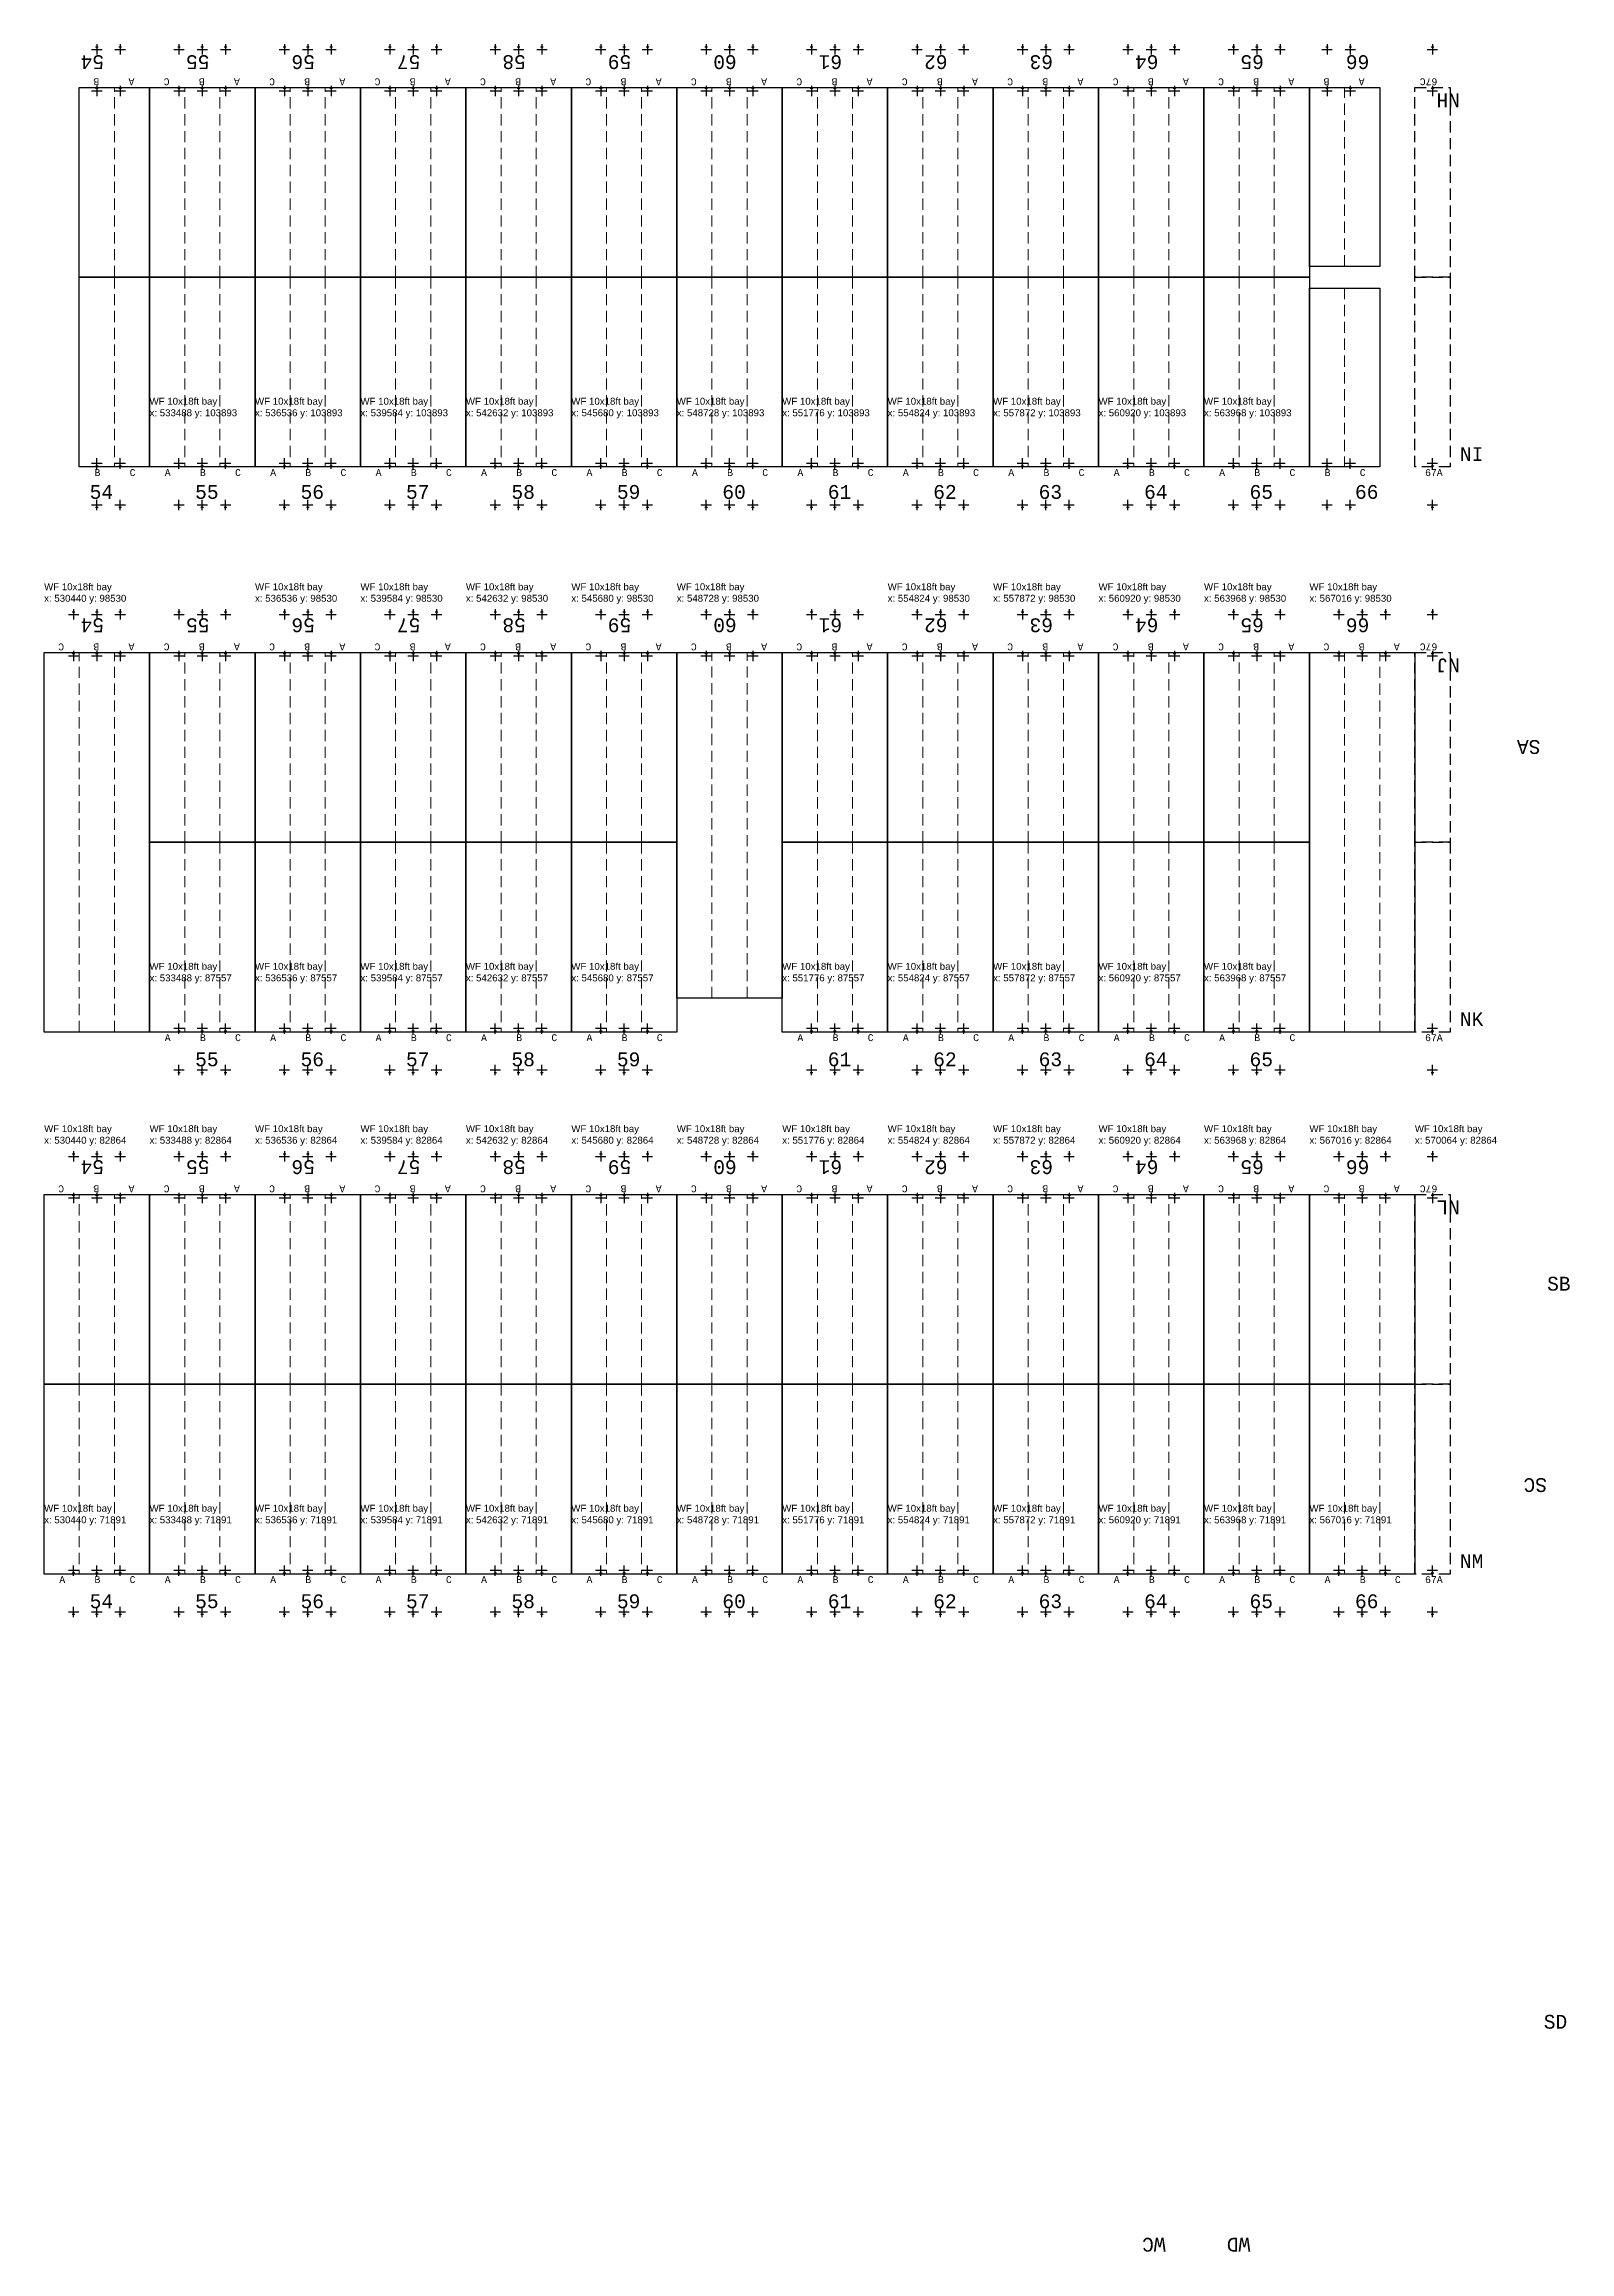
# Model space of a CAD drawing. Header units: millimetres. Extents: x 308165 to 657535, y 5096 to 173229.
# Drawn here: x 530441 to 574544, y 52297 to 116116 of the extents above; entities that cross this region are included whole.
import ezdxf

# ---------------------------------------------------------------- set-up
doc = ezdxf.new("R2010")
doc.units = ezdxf.units.MM
doc.linetypes.add('DASHED', pattern=[0.75, 0.5, -0.25])
for name, color, linetype in [('Bin location transponder', 250, 'Continuous'), ('WF exist equipment', 6, 'Continuous'), ('WF_numbers', 6, 'Continuous')]:
    doc.layers.add(name, color=color, linetype=linetype)
for name, color, linetype, lineweight in [('WF buffer', 1, 'DASHED', 30), ('WF transponder', 3, 'Continuous', 30), ('WF_bay', 5, 'Continuous', 30), ('WF_sketch_stock_areas', 30, 'Continuous', 30)]:
    doc.layers.add(name, color=color, linetype=linetype, lineweight=lineweight)
doc.styles.get("Standard").update_dxf_attribs({"font": 'arial.ttf'})
doc.styles.add('WF_txt', font='consola.ttf')

# ---------------------------------------------------------------- blocks, each defined once
blk = doc.blocks.new('Bin location transponder')
at = {"layer": 'Bin location transponder', "color": 3, "lineweight": 30}
for p, q in [((-600, 0), (600, 0)), ((-150, 300), (150, 300)), ((0, 600), (0, -600))]:
    blk.add_line(p, q, dxfattribs=at)
blk = doc.blocks.new('WF 10x18ft bay')
at = {"layer": 'WF_bay', "linetype": 'DASHED', "lineweight": 5, "ltscale": 650}
for p, q in [((1016, 5486), (1016, 0)), ((2032, 5486), (2032, 0))]:
    blk.add_line(p, q, dxfattribs=at)
at = {"layer": 'WF_bay'}
blk.add_lwpolyline([(0, 5486), (3048, 5486), (3048, 0), (0, 0)], close=True, dxfattribs=at)
at = {"layer": 'WF transponder', "xscale": 0.25, "yscale": 0.25, "zscale": 0.25, "rotation": 180.0000000062352}
for p in [(850, 100), (1524, 100), (2198, 100), (850, -1100), (1524, -1100), (2198, -1100)]:
    blk.add_blockref('Bin location transponder', p, dxfattribs=at)
at = {"layer": 'WF_numbers', "linetype": 'DASHED', "char_height": 200, "attachment_point": 1, "rotation": 0, "style": 'WF_txt'}
for s, insert in [('A', (439, -62, -723)), ('B', (1455, -62, -723)), ('C', (2471, -62, -723))]:
    blk.add_mtext_dynamic_manual_height_columns(s, width=423.53, gutter_width=2118, heights=[0], dxfattribs=dict(at, insert=insert))
blk = doc.blocks.new('WF 10x36ft bay')
at = {"layer": 'WF_bay', "linetype": 'DASHED', "lineweight": 5, "ltscale": 650}
for p, q in [((1016, 10973), (1016, 0)), ((2032, 10973), (2032, 0))]:
    blk.add_line(p, q, dxfattribs=at)
at = {"layer": 'WF_bay'}
blk.add_lwpolyline([(0, 10973), (3048, 10973), (3048, 0), (0, 0)], close=True, dxfattribs=at)
at = {"layer": 'WF transponder', "xscale": 0.25, "yscale": 0.25, "zscale": 0.25, "rotation": 180.0000000062352}
for p in [(850, 100), (1524, 100), (2198, 100), (850, -1100), (1524, -1100), (2198, -1100)]:
    blk.add_blockref('Bin location transponder', p, dxfattribs=at)
at = {"layer": 'WF_numbers', "linetype": 'DASHED', "char_height": 200, "attachment_point": 1, "rotation": 0, "style": 'WF_txt'}
for s, insert in [('A', (439, -62, -723)), ('B', (1455, -62, -723)), ('C', (2471, -62, -723))]:
    blk.add_mtext_dynamic_manual_height_columns(s, width=423.53, gutter_width=2118, heights=[0], dxfattribs=dict(at, insert=insert))
blk = doc.blocks.new('WF 40x216in buffer')
at = {"layer": 'WF buffer', "ltscale": 650}
blk.add_lwpolyline([(0, 5486), (1016, 5486), (1016, 0), (0, 0)], close=True, dxfattribs=at)
at = {"layer": 'WF transponder', "xscale": 0.25, "yscale": 0.25, "zscale": 0.25, "rotation": 180.0000000062352}
for p in [(508, 100), (508, -1100)]:
    blk.add_blockref('Bin location transponder', p, dxfattribs=at)
blk = doc.blocks.new('WF 10x34ft bay')
at = {"layer": 'WF_bay', "linetype": 'DASHED', "lineweight": 5, "ltscale": 650}
for p, q in [((1143863, 971520, -162219), (1143863, 981510, -162219)), ((1144879, 971520, -162219), (1144879, 981510, -162219))]:
    blk.add_line(p, q, dxfattribs=at)
at = {"layer": 'WF_bay', "elevation": -162219}
blk.add_lwpolyline([(1145895, 971520), (1142847, 971520), (1142847, 981510), (1145895, 981510)], close=True, dxfattribs=at)
at = {"layer": 'WF transponder', "xscale": 0.25, "yscale": 0.25, "zscale": 0.25}
for p in [(1143697, 982610, -162219), (1144371, 982610, -162219), (1145045, 982610, -162219), (1143697, 981410, -162219), (1144371, 981410, -162219), (1145045, 981410, -162219)]:
    blk.add_blockref('Bin location transponder', p, dxfattribs=at)
at = {"layer": 'WF_numbers', "linetype": 'DASHED', "char_height": 200, "attachment_point": 1, "rotation": 180, "style": 'WF_txt'}
for s, insert in [('C', (1143424, 981572, -162943)), ('B', (1144440, 981572, -162943)), ('A', (1145456, 981572, -162943))]:
    blk.add_mtext_dynamic_manual_height_columns(s, width=423.53, gutter_width=2118, heights=[0], dxfattribs=dict(at, insert=insert))

msp = doc.modelspace()

# ---------------------------------------------------------------- linework, layer by layer
at = {"layer": 'WF_bay', "linetype": 'DASHED', "lineweight": 5, "ltscale": 650}
for p, q in [((532472, 109380, -162219), (532472, 114866, -162219)), ((568032, 109689, -162219), (568032, 114866, -162219)), ((532472, 109380, -162219), (532472, 103894, -162219)), ((568032, 109067, -162219), (568032, 103893, -162219))]:
    msp.add_line(p, q, dxfattribs=at)
at = {"layer": 'WF_bay', "elevation": -162219}
for points in [[(533488, 109380), (531456, 109380), (531456, 114866), (533488, 114866)], [(569048, 109689), (567016, 109689), (567016, 114866), (569048, 114866)], [(531456, 109380), (533488, 109380), (533488, 103894), (531456, 103894)], [(567016, 109067), (569048, 109067), (569048, 103893), (567016, 103893)]]:
    msp.add_lwpolyline(points, close=True, dxfattribs=at)

# ---------------------------------------------------------------- block references
at = {"layer": 'WF exist equipment', "color": 7, "true_color": 0xffffff}
msp.add_blockref('WF 10x34ft bay', (-594119, -882979), dxfattribs=at)
at = {"layer": 'WF transponder', "xscale": 0.25, "yscale": 0.25, "zscale": 0.25}
for p in [(531964, 115966, -162219), (532638, 115966, -162219), (567524, 115966, -162219), (568198, 115966, -162219), (531964, 114766, -162219), (532638, 114766, -162219), (567524, 114766, -162219), (568198, 114766, -162219)]:
    msp.add_blockref('Bin location transponder', p, dxfattribs=at)
at = {"layer": 'WF transponder', "xscale": 0.25, "yscale": 0.25, "zscale": 0.25, "rotation": 180.0000000062352}
for p in [(531964, 103994, -162219), (532638, 103994, -162219), (567524, 103993, -162219), (568198, 103993, -162219), (531964, 102794, -162219), (532638, 102794, -162219), (567524, 102793, -162219), (568198, 102793, -162219)]:
    msp.add_blockref('Bin location transponder', p, dxfattribs=at)
at = {"layer": 'WF_sketch_stock_areas'}
for name, p, rotation in [('WF 10x18ft bay', (536536, 114866, -162219), 179.9999999999069), ('WF 10x18ft bay', (539584, 114866, -162219), 179.9999999999069), ('WF 10x18ft bay', (542632, 114866, -162219), 179.9999999999069), ('WF 10x18ft bay', (545680, 114866, -162219), 179.9999999999069), ('WF 10x18ft bay', (548728, 114866, -162219), 179.9999999999069), ('WF 10x18ft bay', (551776, 114866, -162219), 179.9999999999069), ('WF 10x18ft bay', (554824, 114866, -162219), 179.9999999999069), ('WF 10x18ft bay', (557872, 114866, -162219), 179.9999999999069), ('WF 10x18ft bay', (560920, 114866, -162219), 179.9999999999069), ('WF 10x18ft bay', (563968, 114866, -162219), 179.9999999999069), ('WF 10x18ft bay', (567016, 114866, -162219), 179.9999999999069), ('WF 40x216in buffer', (571080, 114866, -162219), 179.9999999992709), ('WF 10x36ft bay', (533488, 98531, -162219), 180.0000000000523), ('WF 10x18ft bay', (536536, 98531, -162219), 179.9999999999069), ('WF 10x18ft bay', (539584, 98531, -162219), 179.9999999999069), ('WF 10x18ft bay', (542632, 98531, -162219), 179.9999999999069), ('WF 10x18ft bay', (545680, 98531, -162219), 179.9999999999069), ('WF 10x18ft bay', (548728, 98531, -162219), 179.9999999999069), ('WF 10x18ft bay', (554824, 98531, -162219), 179.9999999999069), ('WF 10x18ft bay', (557872, 98531, -162219), 179.9999999999069), ('WF 10x18ft bay', (560920, 98531, -162219), 179.9999999999069), ('WF 10x18ft bay', (563968, 98531, -162219), 179.9999999999069), ('WF 10x18ft bay', (567016, 98531, -162219), 179.9999999999069), ('WF 10x36ft bay', (570064, 98531, -162219), 180.0000000000523), ('WF 40x216in buffer', (571080, 98531, -162219), 179.9999999996107), ('WF 10x18ft bay', (533488, 82865, -162219), 179.9999999999069), ('WF 10x18ft bay', (536536, 82865, -162219), 179.9999999999069), ('WF 10x18ft bay', (539584, 82865, -162219), 179.9999999999069), ('WF 10x18ft bay', (542632, 82865, -162219), 179.9999999999069), ('WF 10x18ft bay', (545680, 82865, -162219), 179.9999999999069), ('WF 10x18ft bay', (548728, 82865, -162219), 179.9999999999069), ('WF 10x18ft bay', (551776, 82865, -162219), 179.9999999999069), ('WF 10x18ft bay', (554824, 82865, -162219), 179.9999999999069), ('WF 10x18ft bay', (557872, 82865, -162219), 179.9999999999069), ('WF 10x18ft bay', (560920, 82865, -162219), 179.9999999999069), ('WF 10x18ft bay', (563968, 82865, -162219), 179.9999999999069), ('WF 10x18ft bay', (567016, 82865, -162219), 179.9999999999069), ('WF 10x18ft bay', (570064, 82865, -162219), 179.9999999999069), ('WF 40x216in buffer', (571080, 82865, -162219), 180.0000000073946)]:
    msp.add_blockref(name, p, dxfattribs=dict(at, rotation=rotation))
for name, p in [('WF 10x18ft bay', (533488, 103894, -162219)), ('WF 10x18ft bay', (536536, 103894, -162219)), ('WF 10x18ft bay', (539584, 103894, -162219)), ('WF 10x18ft bay', (542632, 103894, -162219)), ('WF 10x18ft bay', (545680, 103894, -162219)), ('WF 10x18ft bay', (548728, 103894, -162219)), ('WF 10x18ft bay', (551776, 103894, -162219)), ('WF 10x18ft bay', (554824, 103894, -162219)), ('WF 10x18ft bay', (557872, 103894, -162219)), ('WF 10x18ft bay', (560920, 103894, -162219)), ('WF 10x18ft bay', (563968, 103894, -162219)), ('WF 40x216in buffer', (570064, 103894, -162219)), ('WF 10x18ft bay', (533488, 87558, -162219)), ('WF 10x18ft bay', (536536, 87558, -162219)), ('WF 10x18ft bay', (539584, 87558, -162219)), ('WF 10x18ft bay', (542632, 87558, -162219)), ('WF 10x18ft bay', (545680, 87558, -162219)), ('WF 10x18ft bay', (551776, 87558, -162219)), ('WF 10x18ft bay', (554824, 87558, -162219)), ('WF 10x18ft bay', (557872, 87558, -162219)), ('WF 10x18ft bay', (560920, 87558, -162219)), ('WF 10x18ft bay', (563968, 87558, -162219)), ('WF 40x216in buffer', (570064, 87558, -162219)), ('WF 10x18ft bay', (530440, 71892, -162219)), ('WF 10x18ft bay', (533488, 71892, -162219)), ('WF 10x18ft bay', (536536, 71892, -162219)), ('WF 10x18ft bay', (539584, 71892, -162219)), ('WF 10x18ft bay', (542632, 71892, -162219)), ('WF 10x18ft bay', (545680, 71892, -162219)), ('WF 10x18ft bay', (548728, 71892, -162219)), ('WF 10x18ft bay', (551776, 71892, -162219)), ('WF 10x18ft bay', (554824, 71892, -162219)), ('WF 10x18ft bay', (557872, 71892, -162219)), ('WF 10x18ft bay', (560920, 71892, -162219)), ('WF 10x18ft bay', (563968, 71892, -162219)), ('WF 10x18ft bay', (567016, 71892, -162219)), ('WF 40x216in buffer', (570064, 71892, -162219))]:
    msp.add_blockref(name, p, dxfattribs=at)

# ---------------------------------------------------------------- texts
at = {"char_height": 200, "attachment_point": 1}
for s, insert in [('WF 10x18ft bay\\Px: 533488 y: 103893', (533488, 105894)), ('WF 10x18ft bay\\Px: 536536 y: 103893', (536536, 105894)), ('WF 10x18ft bay\\Px: 539584 y: 103893', (539584, 105894)), ('WF 10x18ft bay\\Px: 542632 y: 103893', (542632, 105894)), ('WF 10x18ft bay\\Px: 545680 y: 103893', (545680, 105894)), ('WF 10x18ft bay\\Px: 548728 y: 103893', (548728, 105894)), ('WF 10x18ft bay\\Px: 551776 y: 103893', (551776, 105894)), ('WF 10x18ft bay\\Px: 554824 y: 103893', (554824, 105894)), ('WF 10x18ft bay\\Px: 557872 y: 103893', (557872, 105894)), ('WF 10x18ft bay\\Px: 560920 y: 103893', (560920, 105894)), ('WF 10x18ft bay\\Px: 563968 y: 103893', (563968, 105894)), ('WF 10x18ft bay\\Px: 530440 y: 98530', (530440, 100531)), ('WF 10x18ft bay\\Px: 536536 y: 98530', (536536, 100531)), ('WF 10x18ft bay\\Px: 539584 y: 98530', (539584, 100531)), ('WF 10x18ft bay\\Px: 542632 y: 98530', (542632, 100531)), ('WF 10x18ft bay\\Px: 545680 y: 98530', (545680, 100531)), ('WF 10x18ft bay\\Px: 548728 y: 98530', (548728, 100531)), ('WF 10x18ft bay\\Px: 554824 y: 98530', (554824, 100531)), ('WF 10x18ft bay\\Px: 557872 y: 98530', (557872, 100531)), ('WF 10x18ft bay\\Px: 560920 y: 98530', (560920, 100531)), ('WF 10x18ft bay\\Px: 563968 y: 98530', (563968, 100531)), ('WF 10x18ft bay\\Px: 567016 y: 98530', (567016, 100531)), ('WF 10x18ft bay\\Px: 533488 y: 87557', (533488, 89558)), ('WF 10x18ft bay\\Px: 536536 y: 87557', (536536, 89558)), ('WF 10x18ft bay\\Px: 539584 y: 87557', (539584, 89558)), ('WF 10x18ft bay\\Px: 542632 y: 87557', (542632, 89558)), ('WF 10x18ft bay\\Px: 545680 y: 87557', (545680, 89558)), ('WF 10x18ft bay\\Px: 551776 y: 87557', (551776, 89558)), ('WF 10x18ft bay\\Px: 554824 y: 87557', (554824, 89558)), ('WF 10x18ft bay\\Px: 557872 y: 87557', (557872, 89558)), ('WF 10x18ft bay\\Px: 560920 y: 87557', (560920, 89558)), ('WF 10x18ft bay\\Px: 563968 y: 87557', (563968, 89558)), ('WF 10x18ft bay\\Px: 530440 y: 82864', (530440, 84865)), ('WF 10x18ft bay\\Px: 533488 y: 82864', (533488, 84865)), ('WF 10x18ft bay\\Px: 536536 y: 82864', (536536, 84865)), ('WF 10x18ft bay\\Px: 539584 y: 82864', (539584, 84865)), ('WF 10x18ft bay\\Px: 542632 y: 82864', (542632, 84865)), ('WF 10x18ft bay\\Px: 545680 y: 82864', (545680, 84865)), ('WF 10x18ft bay\\Px: 548728 y: 82864', (548728, 84865)), ('WF 10x18ft bay\\Px: 551776 y: 82864', (551776, 84865)), ('WF 10x18ft bay\\Px: 554824 y: 82864', (554824, 84865)), ('WF 10x18ft bay\\Px: 557872 y: 82864', (557872, 84865)), ('WF 10x18ft bay\\Px: 560920 y: 82864', (560920, 84865)), ('WF 10x18ft bay\\Px: 563968 y: 82864', (563968, 84865)), ('WF 10x18ft bay\\Px: 567016 y: 82864', (567016, 84865)), ('WF 10x18ft bay\\Px: 570064 y: 82864', (570064, 84865)), ('WF 10x18ft bay\\Px: 530440 y: 71891', (530440, 73892)), ('WF 10x18ft bay\\Px: 533488 y: 71891', (533488, 73892)), ('WF 10x18ft bay\\Px: 536536 y: 71891', (536536, 73892)), ('WF 10x18ft bay\\Px: 539584 y: 71891', (539584, 73892)), ('WF 10x18ft bay\\Px: 542632 y: 71891', (542632, 73892)), ('WF 10x18ft bay\\Px: 545680 y: 71891', (545680, 73892)), ('WF 10x18ft bay\\Px: 548728 y: 71891', (548728, 73892)), ('WF 10x18ft bay\\Px: 551776 y: 71891', (551776, 73892)), ('WF 10x18ft bay\\Px: 554824 y: 71891', (554824, 73892)), ('WF 10x18ft bay\\Px: 557872 y: 71891', (557872, 73892)), ('WF 10x18ft bay\\Px: 560920 y: 71891', (560920, 73892)), ('WF 10x18ft bay\\Px: 563968 y: 71891', (563968, 73892)), ('WF 10x18ft bay\\Px: 567016 y: 71891', (567016, 73892))]:
    msp.add_mtext(s, dxfattribs=dict(at, insert=insert))
at = {"layer": 'WF_numbers', "linetype": 'DASHED', "attachment_point": 1, "style": 'WF_txt'}
for s, insert, char_height, rotation in [('54', (532172, 115397, -162219), 400, 180), ('55', (535220, 115397, -162219), 400, 180), ('56', (538268, 115397, -162219), 400, 180), ('57', (541316, 115397, -162219), 400, 180), ('58', (544364, 115397, -162219), 400, 180), ('59', (547412, 115397, -162219), 400, 180), ('60', (550460, 115397, -162219), 400, 180), ('61', (553508, 115397, -162219), 400, 180), ('62', (556556, 115397, -162219), 400, 180), ('63', (559604, 115397, -162219), 400, 180), ('64', (562652, 115397, -162219), 400, 180), ('65', (565700, 115397, -162219), 400, 180), ('66', (568748, 115397, -162219), 400, 180), ('B', (532033, 114929, -162943), 200, 180), ('A', (533049, 114929, -162943), 200, 180), ('B', (567593, 114928, -162943), 200, 180), ('A', (568609, 114928, -162943), 200, 180), ('67C', (570714, 114929, -162943), 200, 180), ('NH', (571366, 114294, -486658), 400, 180), ('B', (531896, 103831, -162943), 200, 0), ('C', (532912, 103831, -162943), 200, 0), ('B', (567456, 103831, -162943), 200, 0), ('C', (568472, 103831, -162943), 200, 0), ('67A', (570359, 103831, -162943), 200, 0), ('54', (532172, 99118, -162219), 400, 180), ('55', (535220, 99118, -162219), 400, 180), ('56', (538268, 99118, -162219), 400, 180), ('57', (541316, 99118, -162219), 400, 180), ('58', (544364, 99118, -162219), 400, 180), ('59', (547412, 99118, -162219), 400, 180), ('60', (550460, 99118, -162219), 400, 180), ('61', (553508, 99118, -162219), 400, 180), ('62', (556556, 99118, -162219), 400, 180), ('63', (559604, 99118, -162219), 400, 180), ('64', (562652, 99118, -162219), 400, 180), ('65', (565700, 99118, -162219), 400, 180), ('66', (568748, 99118, -162219), 400, 180), ('67C', (570714, 98593, -162943), 200, 180), ('NJ', (571366, 97958, -486658), 400, 180), ('SA', (573692, 95599, -162219), 400, 180), ('67A', (570359, 87495, -162943), 200, 0), ('54', (532172, 83453, -162219), 400, 180), ('55', (535220, 83453, -162219), 400, 180), ('56', (538268, 83453, -162219), 400, 180), ('57', (541316, 83453, -162219), 400, 180), ('58', (544364, 83453, -162219), 400, 180), ('59', (547412, 83453, -162219), 400, 180), ('60', (550460, 83453, -162219), 400, 180), ('61', (553508, 83453, -162219), 400, 180), ('62', (556556, 83453, -162219), 400, 180), ('63', (559604, 83453, -162219), 400, 180), ('64', (562652, 83453, -162219), 400, 180), ('65', (565700, 83453, -162219), 400, 180), ('66', (568748, 83453, -162219), 400, 180), ('67C', (570714, 82927, -162943), 200, 180), ('NL', (571366, 82292, -486658), 400, 180), ('SC', (573882, 74263, -162219), 400, 180), ('67A', (570359, 71830, -162943), 200, 0), ('WC', (562858, 52303), 400, 180), ('WD', (565306, 52303), 400, 180)]:
    msp.add_mtext_dynamic_manual_height_columns(s, width=423.53, gutter_width=2118, heights=[0], dxfattribs=dict(at, insert=insert, char_height=char_height, rotation=rotation))
at = {"layer": 'WF_numbers', "linetype": 'DASHED', "char_height": 400, "attachment_point": 1, "style": 'WF_txt'}
for s, insert in [('NI', (571366, 104466, -486658)), ('54', (531757, 103372, -162219)), ('55', (534805, 103372, -162219)), ('56', (537853, 103372, -162219)), ('57', (540901, 103372, -162219)), ('58', (543949, 103372, -162219)), ('59', (546997, 103372, -162219)), ('60', (550045, 103372, -162219)), ('61', (553093, 103372, -162219)), ('62', (556141, 103372, -162219)), ('63', (559189, 103372, -162219)), ('64', (562237, 103372, -162219)), ('65', (565285, 103372, -162219)), ('66', (568333, 103372, -162219)), ('NK', (571366, 88130, -486658)), ('55', (534805, 86970, -162219)), ('56', (537853, 86970, -162219)), ('57', (540901, 86970, -162219)), ('58', (543949, 86970, -162219)), ('59', (546997, 86970, -162219)), ('61', (553093, 86970, -162219)), ('62', (556141, 86970, -162219)), ('63', (559189, 86970, -162219)), ('64', (562237, 86970, -162219)), ('65', (565285, 86970, -162219)), ('SB', (573887, 80484, -162219)), ('NM', (571366, 72464, -486658)), ('54', (531757, 71304, -162219)), ('55', (534805, 71304, -162219)), ('56', (537853, 71304, -162219)), ('57', (540901, 71304, -162219)), ('58', (543949, 71304, -162219)), ('59', (546997, 71304, -162219)), ('60', (550045, 71304, -162219)), ('61', (553093, 71304, -162219)), ('62', (556141, 71304, -162219)), ('63', (559189, 71304, -162219)), ('64', (562237, 71304, -162219)), ('65', (565285, 71304, -162219)), ('66', (568333, 71304, -162219)), ('SD', (573790, 59148, -162219))]:
    msp.add_mtext_dynamic_manual_height_columns(s, width=423.53, gutter_width=2118, heights=[0], dxfattribs=dict(at, insert=insert))

doc.saveas('drawing.dxf')
